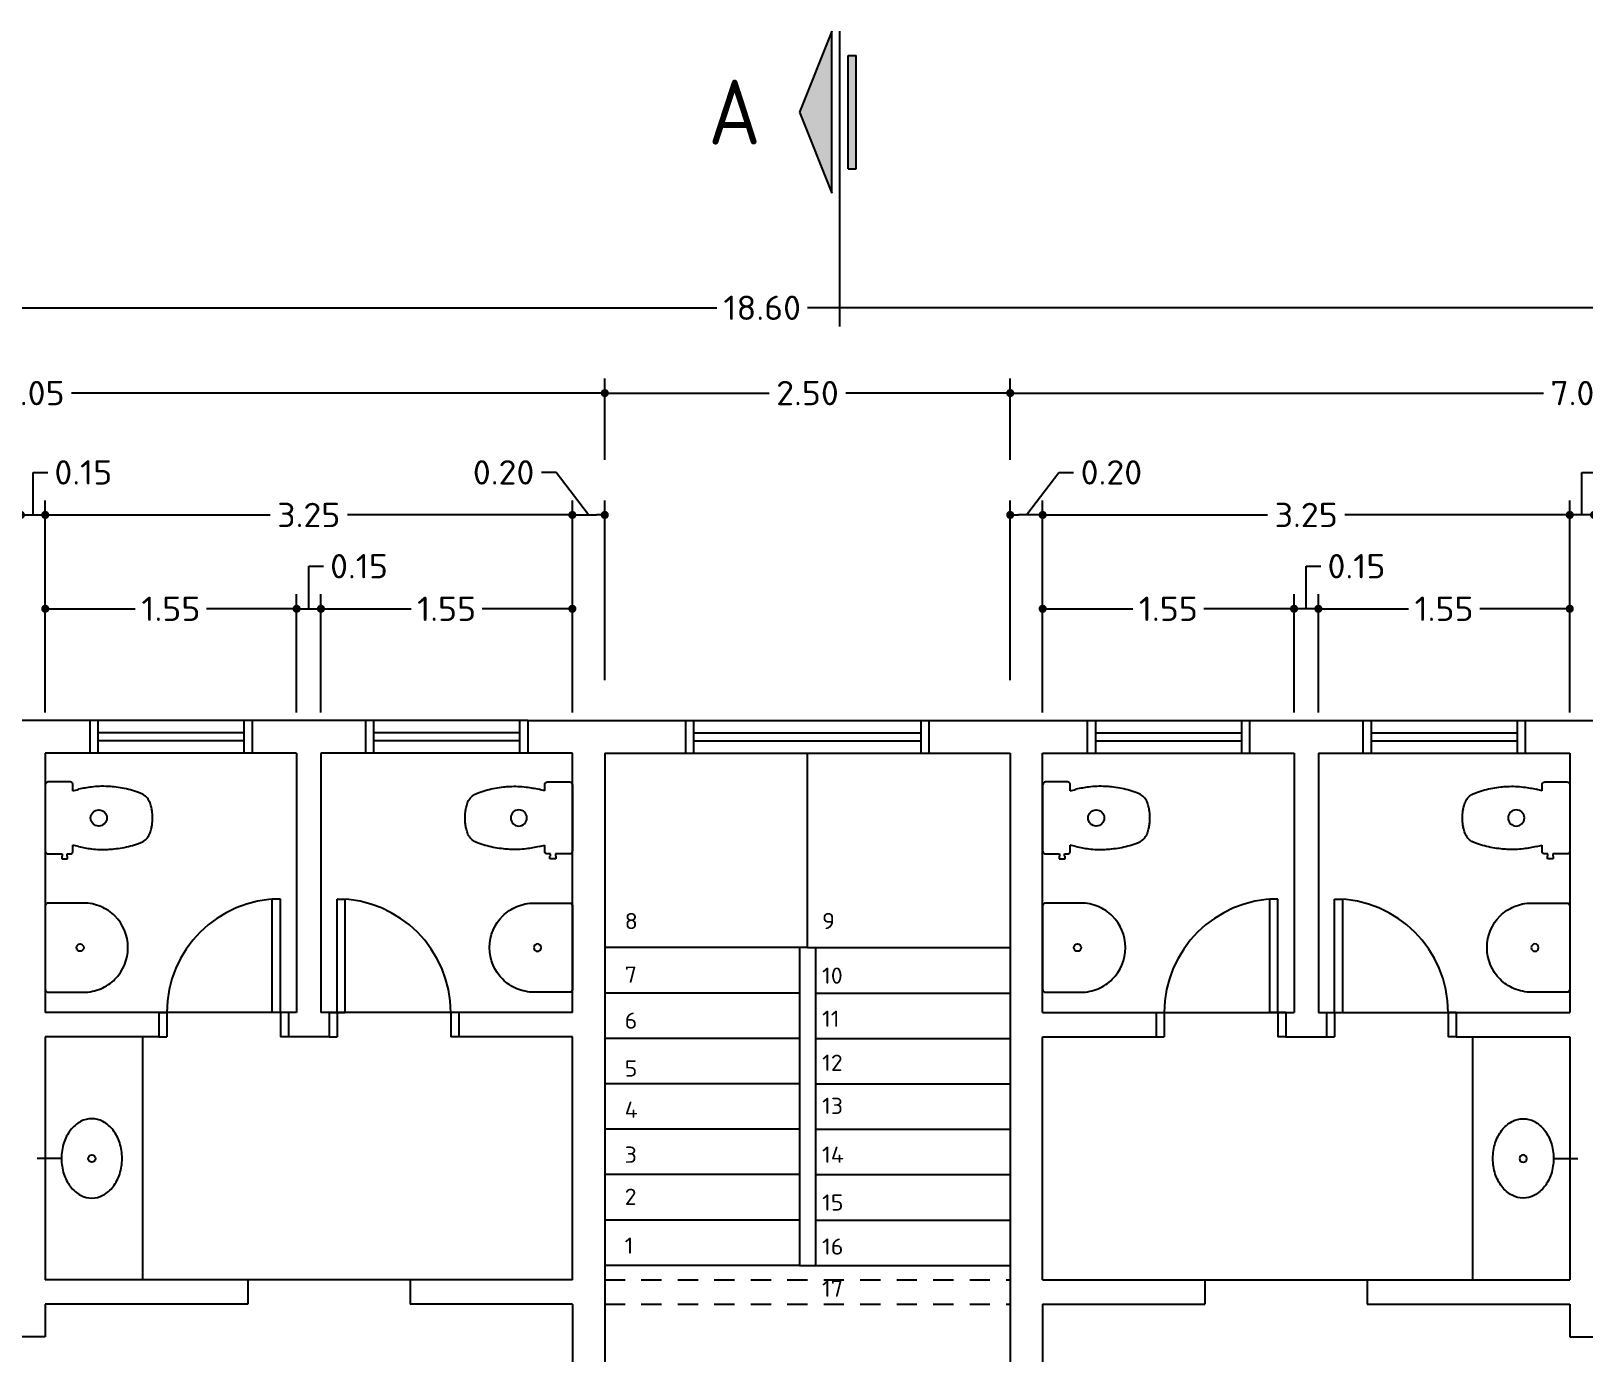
# Model space of a CAD drawing. Extents: x -45.1 to 25.3, y 0 to 51.8.
# Drawn here: x -12.84 to -3.27, y 7.11 to 15.27 of the extents above; entities that cross this region are included whole.
import ezdxf
from ezdxf.enums import TextEntityAlignment as Align

# ---------------------------------------------------------------- set-up
doc = ezdxf.new("R2010")
doc.units = 0
doc.header["$MEASUREMENT"] = 0
doc.linetypes.add('HIDDEN2', pattern=[0.1875, 0.125, -0.0625])
doc.layers.get('0').update_dxf_attribs({"linetype": 'CONTINUOUS'})
doc.layers.get('Defpoints').update_dxf_attribs({"linetype": 'CONTINUOUS'})
for name, color, linetype in [('BLOCOS', 1, 'CONTINUOUS'), ('COTA', 1, 'CONTINUOUS'), ('PAREDE', 4, 'CONTINUOUS'), ('PROJECAO', 1, 'HIDDEN2'), ('VISTA', 251, 'CONTINUOUS')]:
    doc.layers.add(name, color=color, linetype=linetype)
doc.styles.get("Standard").update_dxf_attribs({"font": 'isocp.shx', "width": 1.2})
doc.dimstyles.new('eixos', dxfattribs={"dimscale": 0.5, "dimtxt": 0.3, "dimasz": 0.1, "dimexe": 0.18, "dimexo": 0.5, "dimgap": 0.09, "dimtad": 0, "dimtih": 1, "dimtoh": 1, "dimzin": 0, "dimdsep": 46, "dimtxsty": 'Standard', "dimblk": 'DOT', "dimcen": 0.09, "dimadec": 0, "dimazin": 0, "dimtfac": 1, "dimtofl": 0, "dimtmove": 0, "dimatfit": 3, "dimfxl": 1, "dimtolj": 1, "dimtzin": 0, "dimarcsym": 0})

# ---------------------------------------------------------------- blocks, each defined once
blk = doc.blocks.new('_Dot')
at = {"color": 0, "linetype": 'ByBlock', "lineweight": -2}
blk.add_line((-0.5, 0), (-1, 0), dxfattribs=at)
at = {"color": 0, "linetype": 'ByBlock', "const_width": 0.5}
blk.add_lwpolyline([(-0.25, 0, 1), (0.25, 0, 1)], format="xyb", close=True, dxfattribs=at)
blk = doc.blocks.new('*D3')
at = {"layer": 'COTA', "color": 0, "linetype": 'Continuous', "lineweight": -2, "transparency": 16777216}
for p, q in [((-12.8323, 12.2818), (-12.8323, 12.5443)), ((-12.8323, 12.5443), (-12.7423, 12.5443)), ((-12.9073, 11.0629), (-12.9073, 12.3718)), ((-12.7573, 11.0629), (-12.7573, 12.3718)), ((-12.9573, 12.2818), (-13.0073, 12.2818)), ((-12.9073, 12.2818), (-12.7573, 12.2818)), ((-12.7073, 12.2818), (-12.6573, 12.2818))]:
    blk.add_line(p, q, dxfattribs=at)
at = {"layer": 'Defpoints', "color": 0, "linetype": 'Continuous', "transparency": 16777216}
for p in [(-12.7573, 12.2818), (-12.9073, 10.8129), (-12.7573, 10.8129)]:
    blk.add_point(p, dxfattribs=at)
at = {"layer": 'COTA', "color": 0, "linetype": 'Continuous', "lineweight": -2, "transparency": 16777216, "xscale": 0.05, "yscale": 0.05, "zscale": 0.05}
blk.add_blockref('_Dot', (-12.9073, 12.2818), dxfattribs=at)
at = {"layer": 'COTA', "color": 0, "linetype": 'Continuous', "lineweight": -2, "transparency": 16777216, "xscale": 0.05, "yscale": 0.05, "zscale": 0.05, "rotation": 180}
blk.add_blockref('_Dot', (-12.7573, 12.2818), dxfattribs=at)
at = {"layer": 'COTA', "color": 0, "linetype": 'Continuous', "transparency": 16777216, "insert": (-12.5225, 12.5443), "char_height": 0.15, "attachment_point": 5}
blk.add_mtext('\\A1;0.15', dxfattribs=at)
blk = doc.blocks.new('*D4')
at = {"layer": 'COTA', "color": 0, "linetype": 'Continuous', "lineweight": -2, "transparency": 16777216}
for p, q in [((-12.7573, 11.0629), (-12.7573, 11.7931)), ((-11.2073, 11.0629), (-11.2073, 11.7931)), ((-12.7073, 11.7031), (-12.202, 11.7031)), ((-11.2573, 11.7031), (-11.7626, 11.7031))]:
    blk.add_line(p, q, dxfattribs=at)
at = {"layer": 'Defpoints', "color": 0, "linetype": 'Continuous', "transparency": 16777216}
for p in [(-11.2073, 11.7031), (-12.7573, 10.8129), (-11.2073, 10.8129)]:
    blk.add_point(p, dxfattribs=at)
at = {"layer": 'COTA', "color": 0, "linetype": 'Continuous', "lineweight": -2, "transparency": 16777216, "xscale": 0.05, "yscale": 0.05, "zscale": 0.05, "rotation": 180}
blk.add_blockref('_Dot', (-12.7573, 11.7031), dxfattribs=at)
at = {"layer": 'COTA', "color": 0, "linetype": 'Continuous', "lineweight": -2, "transparency": 16777216, "xscale": 0.05, "yscale": 0.05, "zscale": 0.05}
blk.add_blockref('_Dot', (-11.2073, 11.7031), dxfattribs=at)
at = {"layer": 'COTA', "color": 0, "linetype": 'Continuous', "transparency": 16777216, "insert": (-11.9823, 11.7031), "char_height": 0.15, "attachment_point": 5}
blk.add_mtext('\\A1;1.55', dxfattribs=at)
blk = doc.blocks.new('*D5')
at = {"layer": 'COTA', "color": 0, "linetype": 'Continuous', "lineweight": -2, "transparency": 16777216}
for p, q in [((-11.1323, 11.7031), (-11.1323, 11.9656)), ((-11.1323, 11.9656), (-11.0423, 11.9656)), ((-11.2073, 11.0629), (-11.2073, 11.7931)), ((-11.0573, 11.0629), (-11.0573, 11.7931)), ((-11.2573, 11.7031), (-11.3073, 11.7031)), ((-11.2073, 11.7031), (-11.0573, 11.7031)), ((-11.0073, 11.7031), (-10.9573, 11.7031))]:
    blk.add_line(p, q, dxfattribs=at)
at = {"layer": 'Defpoints', "color": 0, "linetype": 'Continuous', "transparency": 16777216}
for p in [(-11.0573, 11.7031), (-11.2073, 10.8129), (-11.0573, 10.8129)]:
    blk.add_point(p, dxfattribs=at)
at = {"layer": 'COTA', "color": 0, "linetype": 'Continuous', "lineweight": -2, "transparency": 16777216, "xscale": 0.05, "yscale": 0.05, "zscale": 0.05}
blk.add_blockref('_Dot', (-11.2073, 11.7031), dxfattribs=at)
at = {"layer": 'COTA', "color": 0, "linetype": 'Continuous', "lineweight": -2, "transparency": 16777216, "xscale": 0.05, "yscale": 0.05, "zscale": 0.05, "rotation": 180}
blk.add_blockref('_Dot', (-11.0573, 11.7031), dxfattribs=at)
at = {"layer": 'COTA', "color": 0, "linetype": 'Continuous', "transparency": 16777216, "insert": (-10.8225, 11.9656), "char_height": 0.15, "attachment_point": 5}
blk.add_mtext('\\A1;0.15', dxfattribs=at)
blk = doc.blocks.new('*D6')
at = {"layer": 'COTA', "color": 0, "linetype": 'Continuous', "lineweight": -2, "transparency": 16777216}
for p, q in [((-11.0573, 11.0629), (-11.0573, 11.7931)), ((-9.5073, 11.0629), (-9.5073, 11.7931)), ((-11.0073, 11.7031), (-10.502, 11.7031)), ((-9.5573, 11.7031), (-10.0626, 11.7031))]:
    blk.add_line(p, q, dxfattribs=at)
at = {"layer": 'Defpoints', "color": 0, "linetype": 'Continuous', "transparency": 16777216}
for p in [(-9.5073, 11.7031), (-11.0573, 10.8129), (-9.5073, 10.8129)]:
    blk.add_point(p, dxfattribs=at)
at = {"layer": 'COTA', "color": 0, "linetype": 'Continuous', "lineweight": -2, "transparency": 16777216, "xscale": 0.05, "yscale": 0.05, "zscale": 0.05, "rotation": 180}
blk.add_blockref('_Dot', (-11.0573, 11.7031), dxfattribs=at)
at = {"layer": 'COTA', "color": 0, "linetype": 'Continuous', "lineweight": -2, "transparency": 16777216, "xscale": 0.05, "yscale": 0.05, "zscale": 0.05}
blk.add_blockref('_Dot', (-9.5073, 11.7031), dxfattribs=at)
at = {"layer": 'COTA', "color": 0, "linetype": 'Continuous', "transparency": 16777216, "insert": (-10.2823, 11.7031), "char_height": 0.15, "attachment_point": 5}
blk.add_mtext('\\A1;1.55', dxfattribs=at)
blk = doc.blocks.new('*D7')
at = {"layer": 'COTA', "color": 0, "linetype": 'Continuous', "lineweight": -2, "transparency": 16777216}
for p, q in [((-12.7573, 11.0629), (-12.7573, 12.3718)), ((-9.5073, 12.0431), (-9.5073, 12.3718)), ((-12.7073, 12.2818), (-11.37, 12.2818)), ((-9.5573, 12.2818), (-10.8946, 12.2818))]:
    blk.add_line(p, q, dxfattribs=at)
at = {"layer": 'Defpoints', "color": 0, "linetype": 'Continuous', "transparency": 16777216}
for p in [(-9.5073, 12.2818), (-9.5073, 11.7931), (-12.7573, 10.8129)]:
    blk.add_point(p, dxfattribs=at)
at = {"layer": 'COTA', "color": 0, "linetype": 'Continuous', "lineweight": -2, "transparency": 16777216, "xscale": 0.05, "yscale": 0.05, "zscale": 0.05, "rotation": 180}
blk.add_blockref('_Dot', (-12.7573, 12.2818), dxfattribs=at)
at = {"layer": 'COTA', "color": 0, "linetype": 'Continuous', "lineweight": -2, "transparency": 16777216, "xscale": 0.05, "yscale": 0.05, "zscale": 0.05}
blk.add_blockref('_Dot', (-9.5073, 12.2818), dxfattribs=at)
at = {"layer": 'COTA', "color": 0, "linetype": 'Continuous', "transparency": 16777216, "insert": (-11.1323, 12.2818), "char_height": 0.15, "attachment_point": 5}
blk.add_mtext('\\A1;3.25', dxfattribs=at)
blk = doc.blocks.new('*D8')
at = {"layer": 'COTA', "color": 0, "linetype": 'Continuous', "lineweight": -2, "transparency": 16777216}
for p, q in [((-9.607, 12.5443), (-9.697, 12.5443)), ((-9.4073, 12.2818), (-9.607, 12.5443)), ((-9.5073, 11.3129), (-9.5073, 12.3718)), ((-9.3073, 11.2629), (-9.3073, 12.3718)), ((-9.4573, 12.2818), (-9.3573, 12.2818))]:
    blk.add_line(p, q, dxfattribs=at)
at = {"layer": 'Defpoints', "color": 0, "linetype": 'Continuous', "transparency": 16777216}
for p in [(-9.3073, 12.2818), (-9.5073, 11.0629), (-9.3073, 11.0129)]:
    blk.add_point(p, dxfattribs=at)
at = {"layer": 'COTA', "color": 0, "linetype": 'Continuous', "lineweight": -2, "transparency": 16777216, "xscale": 0.05, "yscale": 0.05, "zscale": 0.05, "rotation": 180}
blk.add_blockref('_Dot', (-9.5073, 12.2818), dxfattribs=at)
at = {"layer": 'COTA', "color": 0, "linetype": 'Continuous', "lineweight": -2, "transparency": 16777216, "xscale": 0.05, "yscale": 0.05, "zscale": 0.05}
blk.add_blockref('_Dot', (-9.3073, 12.2818), dxfattribs=at)
at = {"layer": 'COTA', "color": 0, "linetype": 'Continuous', "transparency": 16777216, "insert": (-9.9311, 12.5443), "char_height": 0.15, "attachment_point": 5}
blk.add_mtext('\\A1;0.20', dxfattribs=at)
blk = doc.blocks.new('*D9')
at = {"layer": 'COTA', "color": 0, "linetype": 'Continuous', "lineweight": -2, "transparency": 16777216}
for p, q in [((-16.3573, 12.6218), (-16.3573, 13.1235)), ((-9.3073, 12.6218), (-9.3073, 13.1235)), ((-16.3073, 13.0335), (-13.07, 13.0335)), ((-9.3573, 13.0335), (-12.5946, 13.0335))]:
    blk.add_line(p, q, dxfattribs=at)
at = {"layer": 'Defpoints', "color": 0, "linetype": 'Continuous', "transparency": 16777216}
for p in [(-9.3073, 13.0335), (-16.3573, 12.3718), (-9.3073, 12.3718)]:
    blk.add_point(p, dxfattribs=at)
at = {"layer": 'COTA', "color": 0, "linetype": 'Continuous', "lineweight": -2, "transparency": 16777216, "xscale": 0.05, "yscale": 0.05, "zscale": 0.05, "rotation": 180}
blk.add_blockref('_Dot', (-16.3573, 13.0335), dxfattribs=at)
at = {"layer": 'COTA', "color": 0, "linetype": 'Continuous', "lineweight": -2, "transparency": 16777216, "xscale": 0.05, "yscale": 0.05, "zscale": 0.05}
blk.add_blockref('_Dot', (-9.3073, 13.0335), dxfattribs=at)
at = {"layer": 'COTA', "color": 0, "linetype": 'Continuous', "transparency": 16777216, "insert": (-12.8323, 13.0335), "char_height": 0.15, "attachment_point": 5}
blk.add_mtext('\\A1;7.05', dxfattribs=at)
blk = doc.blocks.new('EP11')
for p, q in [((0, 0), (-0.2038, 0)), ((0.2038, 0), (0, 0)), ((-0.222, -0.017), (-0.222, -0.094)), ((-0.222, -0.094), (-0.222, -0.1045)), ((0.222, -0.094), (0.222, -0.017)), ((0.222, -0.1045), (0.222, -0.094)), ((-0.236, -0.102), (-0.252, -0.102)), ((-0.252, -0.102), (-0.252, -0.12)), ((-0.252, -0.12), (-0.252, -0.138)), ((-0.252, -0.138), (-0.236, -0.138)), ((-0.236, -0.1045), (-0.236, -0.102)), ((-0.222, -0.1045), (-0.236, -0.1045)), ((-0.236, -0.138), (-0.236, -0.1355)), ((-0.236, -0.1355), (-0.222, -0.1355)), ((-0.222, -0.1355), (-0.222, -0.154)), ((-0.205, -0.17), (-0.167, -0.17)), ((0.167, -0.17), (0.205, -0.17)), ((0.222, -0.1355), (0.222, -0.1045)), ((0.222, -0.154), (0.222, -0.1355))]:
    blk.add_line(p, q)
blk.add_circle((0, -0.33), 0.05)
for centre, radius, start, end in [((-0.2045, -0.0089), 0.00897, 85.42303, 105.45677), ((0.2045, -0.0089), 0.00897, 74.54323, 94.57697), ((-0.2031, -0.0189), 0.019, 101.6475, 174.25505), ((0.2031, -0.0189), 0.019, 5.74496, 78.3525), ((-0.2056, -0.1536), 0.0164, 181.29742, 255.07346), ((-0.2052, -0.1494), 0.0206, 256.828, 270.41934), ((-2.4257, 0.4243), 2.3356, 344.36932, 345.25903), ((2.4257, 0.4243), 2.3356, 194.74098, 195.63066), ((0.2052, -0.1494), 0.0206, 269.58066, 283.172), ((0.2056, -0.1536), 0.0164, 284.92654, 358.70258), ((0.31, -0.3502), 0.5047, 172.5779, 178.27422), ((0.6405, -0.3892), 0.8375, 167.29454, 172.85298), ((-0.6405, -0.3892), 0.8375, 7.14703, 12.70546), ((-0.31, -0.3502), 0.5047, 1.72578, 7.4221), ((0.1804, -0.3563), 0.3755, 176.75572, 184.39018), ((-0.1804, -0.3563), 0.3755, 355.6098, 3.24429), ((0.2095, -0.3749), 0.4036, 181.44098, 187.1373), ((0.8313, -0.3074), 1.029, 186.56387, 189.37535), ((0.6124, -0.3182), 0.8117, 191.14168, 194.76384), ((-0.6124, -0.3182), 0.8117, 345.23615, 348.85834), ((-0.8313, -0.3074), 1.029, 350.62463, 353.43613), ((-0.2095, -0.3749), 0.4036, 352.8627, 358.55902), ((0.3031, -0.405), 0.4905, 194.16469, 200.2822), ((-0.3031, -0.405), 0.4905, 339.7178, 345.83533), ((0.0748, -0.4995), 0.2437, 198.04471, 203.06738), ((-0.0575, -0.5506), 0.1022, 205.76828, 245.40099), ((-0.0329, -0.4836), 0.1734, 247.22383, 257.63348), ((-0.029, -0.5138), 0.1452, 253.58079, 258.81809), ((-0.0196, -0.4967), 0.1638, 256.74405, 266.20142), ((-0.0247, -0.624), 0.0366, 261.02801, 272.9556), ((-0.0089, -0.5294), 0.1319, 263.95276, 273.87707), ((0.0089, -0.5294), 0.1319, 266.12293, 276.04724), ((0.0247, -0.624), 0.0366, 267.0444, 278.97199), ((0.0196, -0.4967), 0.1638, 273.79858, 283.25595), ((0.029, -0.5138), 0.1452, 281.18192, 286.41922), ((0.0329, -0.4836), 0.1734, 282.36652, 292.77618), ((0.0575, -0.5506), 0.1022, 294.599, 334.23172), ((-0.0748, -0.4995), 0.2437, 336.93262, 341.95529)]:
    blk.add_arc(centre, radius, start, end)
blk = doc.blocks.new('EP09')
blk.add_lwpolyline([(-0.2572, 0, 0.414214), (-0.2752, -0.018), (-0.2752, -0.25), (-0.2737, -0.2636), (-0.2723, -0.2773), (-0.2694, -0.291), (-0.2665, -0.304), (-0.2629, -0.3169), (-0.2586, -0.3299), (-0.2536, -0.3422), (-0.2478, -0.3544), (-0.242, -0.3659), (-0.2356, -0.3775), (-0.2283, -0.389), (-0.2204, -0.3998), (-0.2125, -0.4099), (-0.2039, -0.42), (-0.1952, -0.4293), (-0.1952, -0.4293), (-0.1758, -0.4473), (-0.1542, -0.4632), (-0.1311, -0.4769), (-0.1073, -0.4884), (-0.0821, -0.4978), (-0.0555, -0.5042), (-0.0281, -0.5086), (0, -0.51), (0.0281, -0.5086), (0.0555, -0.5042), (0.0821, -0.4978), (0.1073, -0.4884), (0.1311, -0.4769), (0.1542, -0.4632), (0.1758, -0.4473), (0.1952, -0.4293), (0.1952, -0.4293), (0.2039, -0.42), (0.2125, -0.4099), (0.2204, -0.3998), (0.2283, -0.389), (0.2356, -0.3775), (0.242, -0.3659), (0.2478, -0.3544), (0.2536, -0.3422), (0.2586, -0.3299), (0.2629, -0.3169), (0.2665, -0.304), (0.2694, -0.291), (0.2723, -0.2773), (0.2737, -0.2636), (0.2752, -0.25), (0.2752, -0.018, 0.414214), (0.2572, 0)], format="xyb", close=True)
blk.add_circle((0, -0.2146), 0.0225)
blk = doc.blocks.new('EP14')
blk.add_line((0, 0.1), (0, -0.05))
blk.add_lwpolyline([(-0.245, 0.2869, 0.124977), (-0.2275, 0.2182, 0.105809), (-0.1732, 0.1548, 0.086634), (-0.0965, 0.1149, 0.076682), (0, 0.1, 0.076682), (0.0965, 0.1149, 0.086634), (0.1732, 0.1548, 0.105809), (0.2275, 0.2182, 0.124977), (0.245, 0.2869, 0.124977), (0.2275, 0.3557, 0.105809), (0.1732, 0.4191, 0.086634), (0.0965, 0.459, 0.076682), (0, 0.4739, 0.076682), (-0.0965, 0.459, 0.086634), (-0.1732, 0.4191, 0.105809), (-0.2275, 0.3557, 0.124977)], format="xyb", close=True)
blk.add_circle((0.0014, 0.2869), 0.0225)
blk = doc.blocks.new('*D16')
at = {"layer": 'COTA', "color": 0, "linetype": 'Continuous', "lineweight": -2, "transparency": 16777216}
for p, q in [((-3.2823, 12.2818), (-3.2823, 12.5443)), ((-3.2823, 12.5443), (-3.1923, 12.5443)), ((-3.3573, 11.0629), (-3.3573, 12.3718)), ((-3.2073, 11.0629), (-3.2073, 12.3718)), ((-3.4073, 12.2818), (-3.4573, 12.2818)), ((-3.2073, 12.2818), (-3.3573, 12.2818)), ((-3.1573, 12.2818), (-3.1073, 12.2818))]:
    blk.add_line(p, q, dxfattribs=at)
at = {"layer": 'Defpoints', "color": 0, "linetype": 'Continuous', "transparency": 16777216}
for p in [(-3.3573, 12.2818), (-3.3573, 10.8129), (-3.2073, 10.8129)]:
    blk.add_point(p, dxfattribs=at)
at = {"layer": 'COTA', "color": 0, "linetype": 'Continuous', "lineweight": -2, "transparency": 16777216, "xscale": 0.05, "yscale": 0.05, "zscale": 0.05}
blk.add_blockref('_Dot', (-3.3573, 12.2818), dxfattribs=at)
at = {"layer": 'COTA', "color": 0, "linetype": 'Continuous', "lineweight": -2, "transparency": 16777216, "xscale": 0.05, "yscale": 0.05, "zscale": 0.05, "rotation": 180}
blk.add_blockref('_Dot', (-3.2073, 12.2818), dxfattribs=at)
at = {"layer": 'COTA', "color": 0, "linetype": 'Continuous', "transparency": 16777216, "insert": (-2.9725, 12.5443), "char_height": 0.15, "attachment_point": 5}
blk.add_mtext('\\A1;0.15', dxfattribs=at)
blk = doc.blocks.new('*D17')
at = {"layer": 'COTA', "color": 0, "linetype": 'Continuous', "lineweight": -2, "transparency": 16777216}
for p, q in [((-4.9073, 11.0629), (-4.9073, 11.7931)), ((-3.3573, 11.0629), (-3.3573, 11.7931)), ((-4.8573, 11.7031), (-4.352, 11.7031)), ((-3.4073, 11.7031), (-3.9126, 11.7031))]:
    blk.add_line(p, q, dxfattribs=at)
at = {"layer": 'Defpoints', "color": 0, "linetype": 'Continuous', "transparency": 16777216}
for p in [(-4.9073, 11.7031), (-4.9073, 10.8129), (-3.3573, 10.8129)]:
    blk.add_point(p, dxfattribs=at)
at = {"layer": 'COTA', "color": 0, "linetype": 'Continuous', "lineweight": -2, "transparency": 16777216, "xscale": 0.05, "yscale": 0.05, "zscale": 0.05, "rotation": 180}
blk.add_blockref('_Dot', (-4.9073, 11.7031), dxfattribs=at)
at = {"layer": 'COTA', "color": 0, "linetype": 'Continuous', "lineweight": -2, "transparency": 16777216, "xscale": 0.05, "yscale": 0.05, "zscale": 0.05}
blk.add_blockref('_Dot', (-3.3573, 11.7031), dxfattribs=at)
at = {"layer": 'COTA', "color": 0, "linetype": 'Continuous', "transparency": 16777216, "insert": (-4.1323, 11.7031), "char_height": 0.15, "attachment_point": 5}
blk.add_mtext('\\A1;1.55', dxfattribs=at)
blk = doc.blocks.new('*D18')
at = {"layer": 'COTA', "color": 0, "linetype": 'Continuous', "lineweight": -2, "transparency": 16777216}
for p, q in [((-4.9823, 11.7031), (-4.9823, 11.9656)), ((-4.9823, 11.9656), (-4.8923, 11.9656)), ((-5.0573, 11.0629), (-5.0573, 11.7931)), ((-4.9073, 11.0629), (-4.9073, 11.7931)), ((-5.1073, 11.7031), (-5.1573, 11.7031)), ((-4.9073, 11.7031), (-5.0573, 11.7031)), ((-4.8573, 11.7031), (-4.8073, 11.7031))]:
    blk.add_line(p, q, dxfattribs=at)
at = {"layer": 'Defpoints', "color": 0, "linetype": 'Continuous', "transparency": 16777216}
for p in [(-5.0573, 11.7031), (-5.0573, 10.8129), (-4.9073, 10.8129)]:
    blk.add_point(p, dxfattribs=at)
at = {"layer": 'COTA', "color": 0, "linetype": 'Continuous', "lineweight": -2, "transparency": 16777216, "xscale": 0.05, "yscale": 0.05, "zscale": 0.05}
blk.add_blockref('_Dot', (-5.0573, 11.7031), dxfattribs=at)
at = {"layer": 'COTA', "color": 0, "linetype": 'Continuous', "lineweight": -2, "transparency": 16777216, "xscale": 0.05, "yscale": 0.05, "zscale": 0.05, "rotation": 180}
blk.add_blockref('_Dot', (-4.9073, 11.7031), dxfattribs=at)
at = {"layer": 'COTA', "color": 0, "linetype": 'Continuous', "transparency": 16777216, "insert": (-4.6725, 11.9656), "char_height": 0.15, "attachment_point": 5}
blk.add_mtext('\\A1;0.15', dxfattribs=at)
blk = doc.blocks.new('*D19')
at = {"layer": 'COTA', "color": 0, "linetype": 'Continuous', "lineweight": -2, "transparency": 16777216}
for p, q in [((-6.6073, 11.0629), (-6.6073, 11.7931)), ((-5.0573, 11.0629), (-5.0573, 11.7931)), ((-6.5573, 11.7031), (-6.052, 11.7031)), ((-5.1073, 11.7031), (-5.6126, 11.7031))]:
    blk.add_line(p, q, dxfattribs=at)
at = {"layer": 'Defpoints', "color": 0, "linetype": 'Continuous', "transparency": 16777216}
for p in [(-6.6073, 11.7031), (-6.6073, 10.8129), (-5.0573, 10.8129)]:
    blk.add_point(p, dxfattribs=at)
at = {"layer": 'COTA', "color": 0, "linetype": 'Continuous', "lineweight": -2, "transparency": 16777216, "xscale": 0.05, "yscale": 0.05, "zscale": 0.05, "rotation": 180}
blk.add_blockref('_Dot', (-6.6073, 11.7031), dxfattribs=at)
at = {"layer": 'COTA', "color": 0, "linetype": 'Continuous', "lineweight": -2, "transparency": 16777216, "xscale": 0.05, "yscale": 0.05, "zscale": 0.05}
blk.add_blockref('_Dot', (-5.0573, 11.7031), dxfattribs=at)
at = {"layer": 'COTA', "color": 0, "linetype": 'Continuous', "transparency": 16777216, "insert": (-5.8323, 11.7031), "char_height": 0.15, "attachment_point": 5}
blk.add_mtext('\\A1;1.55', dxfattribs=at)
blk = doc.blocks.new('*D20')
at = {"layer": 'COTA', "color": 0, "linetype": 'Continuous', "lineweight": -2, "transparency": 16777216}
for p, q in [((-6.6073, 12.0431), (-6.6073, 12.3718)), ((-3.3573, 11.0629), (-3.3573, 12.3718)), ((-6.5573, 12.2818), (-5.22, 12.2818)), ((-3.4073, 12.2818), (-4.7446, 12.2818))]:
    blk.add_line(p, q, dxfattribs=at)
at = {"layer": 'Defpoints', "color": 0, "linetype": 'Continuous', "transparency": 16777216}
for p in [(-6.6073, 12.2818), (-6.6073, 11.7931), (-3.3573, 10.8129)]:
    blk.add_point(p, dxfattribs=at)
at = {"layer": 'COTA', "color": 0, "linetype": 'Continuous', "lineweight": -2, "transparency": 16777216, "xscale": 0.05, "yscale": 0.05, "zscale": 0.05, "rotation": 180}
blk.add_blockref('_Dot', (-6.6073, 12.2818), dxfattribs=at)
at = {"layer": 'COTA', "color": 0, "linetype": 'Continuous', "lineweight": -2, "transparency": 16777216, "xscale": 0.05, "yscale": 0.05, "zscale": 0.05}
blk.add_blockref('_Dot', (-3.3573, 12.2818), dxfattribs=at)
at = {"layer": 'COTA', "color": 0, "linetype": 'Continuous', "transparency": 16777216, "insert": (-4.9823, 12.2818), "char_height": 0.15, "attachment_point": 5}
blk.add_mtext('\\A1;3.25', dxfattribs=at)
blk = doc.blocks.new('*D21')
at = {"layer": 'COTA', "color": 0, "linetype": 'Continuous', "lineweight": -2, "transparency": 16777216}
for p, q in [((-6.7073, 12.2818), (-6.5076, 12.5443)), ((-6.5076, 12.5443), (-6.4176, 12.5443)), ((-6.8073, 11.2629), (-6.8073, 12.3718)), ((-6.6073, 11.3129), (-6.6073, 12.3718)), ((-6.6573, 12.2818), (-6.7573, 12.2818))]:
    blk.add_line(p, q, dxfattribs=at)
at = {"layer": 'Defpoints', "color": 0, "linetype": 'Continuous', "transparency": 16777216}
for p in [(-6.8073, 12.2818), (-6.8073, 11.0129), (-6.6073, 11.0629)]:
    blk.add_point(p, dxfattribs=at)
at = {"layer": 'COTA', "color": 0, "linetype": 'Continuous', "lineweight": -2, "transparency": 16777216, "xscale": 0.05, "yscale": 0.05, "zscale": 0.05, "rotation": 180}
blk.add_blockref('_Dot', (-6.8073, 12.2818), dxfattribs=at)
at = {"layer": 'COTA', "color": 0, "linetype": 'Continuous', "lineweight": -2, "transparency": 16777216, "xscale": 0.05, "yscale": 0.05, "zscale": 0.05}
blk.add_blockref('_Dot', (-6.6073, 12.2818), dxfattribs=at)
at = {"layer": 'COTA', "color": 0, "linetype": 'Continuous', "transparency": 16777216, "insert": (-6.1835, 12.5443), "char_height": 0.15, "attachment_point": 5}
blk.add_mtext('\\A1;0.20', dxfattribs=at)
blk = doc.blocks.new('*D22')
at = {"layer": 'COTA', "color": 0, "linetype": 'Continuous', "lineweight": -2, "transparency": 16777216}
for p, q in [((-6.8073, 12.6218), (-6.8073, 13.1235)), ((0.2427, 12.6218), (0.2427, 13.1235)), ((-6.7573, 13.0335), (-3.52, 13.0335)), ((0.1927, 13.0335), (-3.0446, 13.0335))]:
    blk.add_line(p, q, dxfattribs=at)
at = {"layer": 'Defpoints', "color": 0, "linetype": 'Continuous', "transparency": 16777216}
for p in [(-6.8073, 13.0335), (-6.8073, 12.3718), (0.2427, 12.3718)]:
    blk.add_point(p, dxfattribs=at)
at = {"layer": 'COTA', "color": 0, "linetype": 'Continuous', "lineweight": -2, "transparency": 16777216, "xscale": 0.05, "yscale": 0.05, "zscale": 0.05, "rotation": 180}
blk.add_blockref('_Dot', (-6.8073, 13.0335), dxfattribs=at)
at = {"layer": 'COTA', "color": 0, "linetype": 'Continuous', "lineweight": -2, "transparency": 16777216, "xscale": 0.05, "yscale": 0.05, "zscale": 0.05}
blk.add_blockref('_Dot', (0.2427, 13.0335), dxfattribs=at)
at = {"layer": 'COTA', "color": 0, "linetype": 'Continuous', "transparency": 16777216, "insert": (-3.2823, 13.0335), "char_height": 0.15, "attachment_point": 5}
blk.add_mtext('\\A1;7.05', dxfattribs=at)
blk = doc.blocks.new('*D24')
at = {"layer": 'COTA', "color": 0, "lineweight": -2, "transparency": 16777216}
for p, q in [((-9.3073, 12.6218), (-9.3073, 13.1235)), ((-6.8073, 12.8718), (-6.8073, 13.1235)), ((-9.2573, 13.0335), (-8.2937, 13.0335)), ((-6.8573, 13.0335), (-7.8209, 13.0335))]:
    blk.add_line(p, q, dxfattribs=at)
at = {"layer": 'Defpoints', "color": 0, "transparency": 16777216}
for p in [(-6.8073, 13.0335), (-6.8073, 12.6218), (-9.3073, 12.3718)]:
    blk.add_point(p, dxfattribs=at)
at = {"layer": 'COTA', "color": 0, "lineweight": -2, "transparency": 16777216, "xscale": 0.05, "yscale": 0.05, "zscale": 0.05, "rotation": 180}
blk.add_blockref('_Dot', (-9.3073, 13.0335), dxfattribs=at)
at = {"layer": 'COTA', "color": 0, "lineweight": -2, "transparency": 16777216, "xscale": 0.05, "yscale": 0.05, "zscale": 0.05}
blk.add_blockref('_Dot', (-6.8073, 13.0335), dxfattribs=at)
at = {"layer": 'COTA', "color": 0, "transparency": 16777216, "insert": (-8.0573, 13.0335), "char_height": 0.15, "attachment_point": 5}
blk.add_mtext('\\A1;2.50', dxfattribs=at)
blk = doc.blocks.new('*D25')
at = {"layer": 'COTA', "color": 0, "lineweight": -2, "transparency": 16777216}
for p, q in [((-13.1573, 10.8129), (-13.5966, 10.8129)), ((-13.5066, 10.7629), (-13.5066, 10.1329)), ((-13.5066, 9.2629), (-13.5066, 9.8929)), ((-13.0073, 9.2129), (-13.5966, 9.2129))]:
    blk.add_line(p, q, dxfattribs=at)
at = {"layer": 'Defpoints', "color": 0, "transparency": 16777216}
for p in [(-12.9073, 10.8129), (-13.5066, 9.2129), (-12.7573, 9.2129)]:
    blk.add_point(p, dxfattribs=at)
at = {"layer": 'COTA', "color": 0, "lineweight": -2, "transparency": 16777216, "xscale": 0.05, "yscale": 0.05, "zscale": 0.05}
for p, rotation in [((-13.5066, 10.8129), 90), ((-13.5066, 9.2129), 270)]:
    blk.add_blockref('_Dot', p, dxfattribs=dict(at, rotation=rotation))
at = {"layer": 'COTA', "color": 0, "transparency": 16777216, "insert": (-13.5066, 10.0129), "char_height": 0.15, "attachment_point": 5}
blk.add_mtext('\\A1;1.60', dxfattribs=at)
blk = doc.blocks.new('*D26')
at = {"layer": 'COTA', "color": 0, "lineweight": -2, "transparency": 16777216}
for p, q in [((-13.5066, 9.2629), (-13.5066, 9.3129)), ((-13.0073, 9.2129), (-13.5966, 9.2129)), ((-13.5066, 9.2129), (-13.5066, 9.0629)), ((-13.656, 9.1379), (-13.746, 9.1379)), ((-13.5066, 9.1379), (-13.656, 9.1379)), ((-13.0073, 9.0629), (-13.5966, 9.0629)), ((-13.5066, 9.0129), (-13.5066, 8.9629))]:
    blk.add_line(p, q, dxfattribs=at)
at = {"layer": 'Defpoints', "color": 0, "transparency": 16777216}
for p in [(-12.7573, 9.2129), (-13.5066, 9.0629), (-12.7573, 9.0629)]:
    blk.add_point(p, dxfattribs=at)
at = {"layer": 'COTA', "color": 0, "lineweight": -2, "transparency": 16777216, "xscale": 0.05, "yscale": 0.05, "zscale": 0.05}
for p, rotation in [((-13.5066, 9.2129), 270), ((-13.5066, 9.0629), 90)]:
    blk.add_blockref('_Dot', p, dxfattribs=dict(at, rotation=rotation))
at = {"layer": 'COTA', "color": 0, "transparency": 16777216, "insert": (-13.9658, 9.1379), "char_height": 0.15, "attachment_point": 5}
blk.add_mtext('\\A1;0.15', dxfattribs=at)
blk = doc.blocks.new('*D27')
at = {"layer": 'COTA', "color": 0, "lineweight": -2, "transparency": 16777216}
for p, q in [((-13.0073, 9.0629), (-13.5966, 9.0629)), ((-13.5066, 9.0129), (-13.5066, 8.628)), ((-13.5066, 7.6129), (-13.5066, 8.388)), ((-13.3573, 7.5629), (-13.5966, 7.5629))]:
    blk.add_line(p, q, dxfattribs=at)
at = {"layer": 'Defpoints', "color": 0, "transparency": 16777216}
for p in [(-12.7573, 9.0629), (-13.5066, 7.5629), (-13.1073, 7.5629)]:
    blk.add_point(p, dxfattribs=at)
at = {"layer": 'COTA', "color": 0, "lineweight": -2, "transparency": 16777216, "xscale": 0.05, "yscale": 0.05, "zscale": 0.05}
for p, rotation in [((-13.5066, 9.0629), 90), ((-13.5066, 7.5629), 270)]:
    blk.add_blockref('_Dot', p, dxfattribs=dict(at, rotation=rotation))
at = {"layer": 'COTA', "color": 0, "transparency": 16777216, "insert": (-13.5066, 8.508), "char_height": 0.15, "attachment_point": 5}
blk.add_mtext('\\A1;1.50', dxfattribs=at)
blk = doc.blocks.new('ntc')
for p, q in [((0, 0.25), (-0.5, 0.05)), ((0.5, 0.05), (0, 0.25)), ((-0.5, 0.05), (0.5, 0.05)), ((-0.35, -0.05), (0.35, -0.05)), ((-0.35, -0.05), (-0.35, -0.1)), ((0.35, -0.05), (0.35, -0.1)), ((-0.35, -0.1), (0.35, -0.1))]:
    blk.add_line(p, q)
for points in [[(-0.5, 0.05), (0.5, 0.05), (0, 0.25), (0.5, 0.05)], [(-0.35, -0.1), (-0.35, -0.05), (0.35, -0.1), (0.35, -0.05)]]:
    blk.add_solid(points)
blk = doc.blocks.new('*D69')
at = {"layer": 'COTA', "color": 0, "lineweight": -2, "transparency": 16777216}
for p, q in [((-17.3573, 13.3735), (-17.3573, 13.6497)), ((1.2427, 13.3735), (1.2427, 13.6497)), ((-17.3073, 13.5597), (-8.6154, 13.5597)), ((1.1927, 13.5597), (-8.0573, 13.5597))]:
    blk.add_line(p, q, dxfattribs=at)
at = {"layer": 'Defpoints', "color": 0, "transparency": 16777216}
for p in [(1.2427, 13.5597), (-17.3573, 13.1235), (1.2427, 13.1235)]:
    blk.add_point(p, dxfattribs=at)
at = {"layer": 'COTA', "color": 0, "lineweight": -2, "transparency": 16777216, "xscale": 0.05, "yscale": 0.05, "zscale": 0.05, "rotation": 180}
blk.add_blockref('_Dot', (-17.3573, 13.5597), dxfattribs=at)
at = {"layer": 'COTA', "color": 0, "lineweight": -2, "transparency": 16777216, "xscale": 0.05, "yscale": 0.05, "zscale": 0.05}
blk.add_blockref('_Dot', (1.2427, 13.5597), dxfattribs=at)
at = {"layer": 'COTA', "color": 0, "transparency": 16777216, "insert": (-8.3364, 13.5597), "char_height": 0.15, "attachment_point": 5}
blk.add_mtext('\\A1;18.60', dxfattribs=at)

msp = doc.modelspace()

# ---------------------------------------------------------------- linework, layer by layer
for p, q in [((-7.8573, 13.4445), (-7.8573, 15.2665)), ((-8.0573, 9.6129), (-9.3073, 9.6129)), ((-8.1073, 9.6129), (-8.1073, 7.6529)), ((-8.0573, 9.6129), (-6.8073, 9.6129)), ((-8.0073, 9.6129), (-8.0073, 7.6529)), ((-8.1073, 9.3329), (-9.3073, 9.3329)), ((-8.0073, 9.3329), (-6.8073, 9.3329)), ((-8.1073, 9.0529), (-9.3073, 9.0529)), ((-8.0073, 9.0529), (-6.8073, 9.0529)), ((-8.1073, 8.7729), (-9.3073, 8.7729)), ((-8.0073, 8.7729), (-6.8073, 8.7729)), ((-8.1073, 8.4929), (-9.3073, 8.4929)), ((-8.0073, 8.4929), (-6.8073, 8.4929)), ((-8.1073, 8.2129), (-9.3073, 8.2129)), ((-8.0073, 8.2129), (-6.8073, 8.2129)), ((-8.1073, 7.9329), (-9.3073, 7.9329)), ((-8.0073, 7.9329), (-6.8073, 7.9329)), ((-8.1073, 7.6529), (-9.3073, 7.6529)), ((-8.1073, 7.6529), (-6.8073, 7.6529))]:
    msp.add_line(p, q)
at = {"linetype": 'Continuous'}
msp.add_line((-8.0573, 9.6129), (-8.0573, 10.8129), dxfattribs=at)
at = {"layer": 'BLOCOS'}
for p, q in [((-12.1573, 9.0629), (-12.1573, 7.5629)), ((-3.9573, 9.0629), (-3.9573, 7.5629))]:
    msp.add_line(p, q, dxfattribs=at)
at = {"layer": 'PAREDE', "linetype": 'Continuous'}
for p, q in [((-12.4823, 11.0129), (-16.3573, 11.0129)), ((-12.4823, 11.0129), (-12.4823, 10.8129)), ((-11.4823, 11.0129), (-11.4823, 10.8129)), ((-10.7823, 11.0129), (-11.4823, 11.0129)), ((-10.7823, 11.0129), (-10.7823, 10.8129)), ((-9.7823, 11.0129), (-9.7823, 10.8129)), ((-6.3323, 11.0129), (-6.3323, 10.8129)), ((-5.3323, 11.0129), (-4.6323, 11.0129)), ((-5.3323, 11.0129), (-5.3323, 10.8129)), ((-4.6323, 11.0129), (-4.6323, 10.8129)), ((-3.6323, 11.0129), (0.2427, 11.0129)), ((-3.6323, 11.0129), (-3.6323, 10.8129)), ((-12.4823, 10.8129), (-12.7573, 10.8129)), ((-11.2073, 10.8129), (-11.4823, 10.8129)), ((-10.7823, 10.8129), (-11.0573, 10.8129)), ((-9.5073, 10.8129), (-9.7823, 10.8129)), ((-9.3073, 10.8129), (-9.3073, 7.0129)), ((-6.8073, 10.8129), (-6.8073, 7.0129)), ((-6.6073, 10.8129), (-6.3323, 10.8129)), ((-5.3323, 10.8129), (-5.0573, 10.8129)), ((-4.9073, 10.8129), (-4.6323, 10.8129)), ((-3.6323, 10.8129), (-3.3573, 10.8129)), ((-12.0573, 9.2129), (-12.7573, 9.2129)), ((-12.0573, 9.2129), (-12.0573, 9.0629)), ((-11.2073, 9.2129), (-11.2573, 9.2129)), ((-11.2573, 9.2129), (-11.2573, 9.0629)), ((-11.0073, 9.2129), (-11.0573, 9.2129)), ((-11.0073, 9.2129), (-11.0073, 9.0629)), ((-9.5073, 9.2129), (-10.2073, 9.2129)), ((-10.2073, 9.2129), (-10.2073, 9.0629)), ((-6.6073, 9.2129), (-5.9073, 9.2129)), ((-5.9073, 9.2129), (-5.9073, 9.0629)), ((-5.1073, 9.2129), (-5.0573, 9.2129)), ((-5.1073, 9.2129), (-5.1073, 9.0629)), ((-4.9073, 9.2129), (-4.8573, 9.2129)), ((-4.8573, 9.2129), (-4.8573, 9.0629)), ((-4.0573, 9.2129), (-3.3573, 9.2129)), ((-4.0573, 9.2129), (-4.0573, 9.0629)), ((-12.0573, 9.0629), (-12.7573, 9.0629)), ((-11.0073, 9.0629), (-11.2573, 9.0629)), ((-9.5073, 9.0629), (-10.2073, 9.0629)), ((-6.6073, 9.0629), (-5.9073, 9.0629)), ((-5.1073, 9.0629), (-4.8573, 9.0629)), ((-4.0573, 9.0629), (-3.3573, 9.0629)), ((-11.5073, 7.5629), (-12.7573, 7.5629)), ((-11.5073, 7.5629), (-11.5073, 7.4129)), ((-9.5073, 7.5629), (-10.5073, 7.5629)), ((-10.5073, 7.5629), (-10.5073, 7.4129)), ((-6.6073, 7.5629), (-5.6073, 7.5629)), ((-5.6073, 7.5629), (-5.6073, 7.4129)), ((-4.6073, 7.5629), (-3.3573, 7.5629)), ((-4.6073, 7.5629), (-4.6073, 7.4129)), ((-11.5073, 7.4129), (-12.7573, 7.4129)), ((-9.5073, 7.4129), (-10.5073, 7.4129)), ((-9.5073, 7.4129), (-9.5073, 7.0129)), ((-6.6073, 7.4129), (-5.6073, 7.4129)), ((-6.6073, 7.4129), (-6.6073, 7.0129)), ((-4.6073, 7.4129), (-3.3573, 7.4129))]:
    msp.add_line(p, q, dxfattribs=at)
at = {"layer": 'PAREDE'}
for p, q in [((-9.7823, 11.0129), (-8.8073, 11.0129)), ((-8.8073, 10.8129), (-8.8073, 11.0129)), ((-7.3073, 11.0129), (-6.3323, 11.0129)), ((-7.3073, 10.8129), (-7.3073, 11.0129)), ((-12.7573, 10.8129), (-12.7573, 9.2129)), ((-11.2073, 10.8129), (-11.2073, 9.2129)), ((-11.0573, 10.8129), (-11.0573, 9.2129)), ((-9.5073, 9.2129), (-9.5073, 10.8129)), ((-9.3073, 10.8129), (-8.8073, 10.8129)), ((-7.3073, 10.8129), (-6.8073, 10.8129)), ((-6.6073, 9.2129), (-6.6073, 10.8129)), ((-5.0573, 10.8129), (-5.0573, 9.2129)), ((-4.9073, 10.8129), (-4.9073, 9.2129)), ((-3.3573, 10.8129), (-3.3573, 9.2129)), ((-12.7573, 9.0629), (-12.7573, 7.5629)), ((-9.5073, 7.5629), (-9.5073, 9.0629)), ((-6.6073, 7.5629), (-6.6073, 9.0629)), ((-3.3573, 9.0629), (-3.3573, 7.5629)), ((-12.7573, 7.4129), (-12.7573, 7.2129)), ((-3.3573, 7.4129), (-3.3573, 7.2129)), ((-12.7573, 7.2129), (-12.9073, 7.2129)), ((-3.3573, 7.2129), (-3.2073, 7.2129))]:
    msp.add_line(p, q, dxfattribs=at)
at = {"layer": 'PROJECAO'}
for p, q in [((-9.3073, 7.5629), (-6.8073, 7.5629)), ((-9.3073, 7.4129), (-6.8073, 7.4129))]:
    msp.add_line(p, q, dxfattribs=at)
at = {"layer": 'VISTA', "linetype": 'Continuous'}
for p, q in [((-11.4823, 11.0129), (-12.4823, 11.0129)), ((-12.4323, 11.0129), (-12.4323, 10.8129)), ((-11.5323, 11.0129), (-11.5323, 10.8129)), ((-9.7823, 11.0129), (-10.7823, 11.0129)), ((-10.7323, 11.0129), (-10.7323, 10.8129)), ((-9.8323, 11.0129), (-9.8323, 10.8129)), ((-6.3323, 11.0129), (-5.3323, 11.0129)), ((-6.2823, 11.0129), (-6.2823, 10.8129)), ((-5.3823, 11.0129), (-5.3823, 10.8129)), ((-4.6323, 11.0129), (-3.6323, 11.0129)), ((-4.5823, 11.0129), (-4.5823, 10.8129)), ((-3.6823, 11.0129), (-3.6823, 10.8129)), ((-11.5323, 10.9379), (-12.4323, 10.9379)), ((-9.8323, 10.9379), (-10.7323, 10.9379)), ((-6.2823, 10.9379), (-5.3823, 10.9379)), ((-4.5823, 10.9379), (-3.6823, 10.9379)), ((-11.5323, 10.8879), (-12.4323, 10.8879)), ((-9.8323, 10.8879), (-10.7323, 10.8879)), ((-6.2823, 10.8879), (-5.3823, 10.8879)), ((-4.5823, 10.8879), (-3.6823, 10.8879)), ((-11.4823, 10.8129), (-12.4823, 10.8129)), ((-9.7823, 10.8129), (-10.7823, 10.8129)), ((-6.3323, 10.8129), (-5.3323, 10.8129)), ((-4.6323, 10.8129), (-3.6323, 10.8129)), ((-11.3073, 9.9129), (-11.3573, 9.9129)), ((-11.3573, 9.2129), (-11.3573, 9.9129)), ((-11.3073, 9.2129), (-11.3073, 9.9129)), ((-10.9573, 9.2129), (-10.9573, 9.9129)), ((-10.9573, 9.9129), (-10.9073, 9.9129)), ((-10.9073, 9.2129), (-10.9073, 9.9129)), ((-5.1573, 9.9129), (-5.2073, 9.9129)), ((-5.2073, 9.2129), (-5.2073, 9.9129)), ((-5.1573, 9.2129), (-5.1573, 9.9129)), ((-4.8073, 9.2129), (-4.8073, 9.9129)), ((-4.8073, 9.9129), (-4.7573, 9.9129)), ((-4.7573, 9.2129), (-4.7573, 9.9129)), ((-12.0573, 9.2129), (-12.0073, 9.2129)), ((-11.2573, 9.2129), (-12.0573, 9.2129)), ((-12.0073, 9.2129), (-12.0073, 9.0629)), ((-11.3073, 9.2129), (-11.3573, 9.2129)), ((-11.2573, 9.2129), (-11.3073, 9.2129)), ((-11.3073, 9.2129), (-11.3073, 9.0629)), ((-11.0073, 9.2129), (-10.9573, 9.2129)), ((-10.2073, 9.2129), (-11.0073, 9.2129)), ((-10.9573, 9.2129), (-10.9573, 9.0629)), ((-10.9573, 9.2129), (-10.9073, 9.2129)), ((-10.2073, 9.2129), (-10.2573, 9.2129)), ((-10.2573, 9.2129), (-10.2573, 9.0629)), ((-5.9073, 9.2129), (-5.8573, 9.2129)), ((-5.9073, 9.2129), (-5.1073, 9.2129)), ((-5.8573, 9.2129), (-5.8573, 9.0629)), ((-5.1573, 9.2129), (-5.2073, 9.2129)), ((-5.1073, 9.2129), (-5.1573, 9.2129)), ((-5.1573, 9.2129), (-5.1573, 9.0629)), ((-4.8573, 9.2129), (-4.8073, 9.2129)), ((-4.8573, 9.2129), (-4.0573, 9.2129)), ((-4.8073, 9.2129), (-4.8073, 9.0629)), ((-4.8073, 9.2129), (-4.7573, 9.2129)), ((-4.0573, 9.2129), (-4.1073, 9.2129)), ((-4.1073, 9.2129), (-4.1073, 9.0629)), ((-12.0573, 9.0629), (-12.0073, 9.0629)), ((-11.2573, 9.0629), (-11.3073, 9.0629)), ((-11.0073, 9.0629), (-10.9573, 9.0629)), ((-10.2073, 9.0629), (-10.2573, 9.0629)), ((-5.9073, 9.0629), (-5.8573, 9.0629)), ((-5.1073, 9.0629), (-5.1573, 9.0629)), ((-4.8573, 9.0629), (-4.8073, 9.0629)), ((-4.0573, 9.0629), (-4.1073, 9.0629)), ((-10.5073, 7.5629), (-11.5073, 7.5629)), ((-5.6073, 7.5629), (-4.6073, 7.5629))]:
    msp.add_line(p, q, dxfattribs=at)
at = {"layer": 'VISTA'}
for p, q in [((-8.8073, 11.0129), (-7.3073, 11.0129)), ((-8.7573, 10.8129), (-8.7573, 11.0129)), ((-7.3573, 10.8129), (-7.3573, 11.0129)), ((-8.7573, 10.9379), (-7.3573, 10.9379)), ((-8.7573, 10.8879), (-7.3573, 10.8879)), ((-8.8073, 10.8129), (-7.3073, 10.8129))]:
    msp.add_line(p, q, dxfattribs=at)
at = {"layer": 'VISTA', "linetype": 'Continuous'}
for centre, start, end in [((-11.3073, 9.2129), 90, 180), ((-10.9573, 9.2129), 0, 90), ((-5.1573, 9.2129), 90, 180), ((-4.8073, 9.2129), 0, 90)]:
    msp.add_arc(centre, 0.7, start, end, dxfattribs=at)

# ---------------------------------------------------------------- block references
at = {"linetype": 'Continuous', "rotation": 90}
msp.add_blockref('ntc', (-7.8573, 14.7665), dxfattribs=at)
at = {"layer": 'BLOCOS', "linetype": 'Continuous', "rotation": 90}
for name, p in [('EP11', (-12.7573, 10.4129)), ('EP11', (-6.6073, 10.4129)), ('EP09', (-12.7573, 9.6129)), ('EP09', (-6.6073, 9.6129))]:
    msp.add_blockref(name, p, dxfattribs=at)
at = {"layer": 'BLOCOS', "linetype": 'Continuous', "xscale": -1, "rotation": 270}
for name, p in [('EP11', (-9.5073, 10.4129)), ('EP11', (-3.3573, 10.4129)), ('EP09', (-9.5073, 9.6129)), ('EP09', (-3.3573, 9.6129))]:
    msp.add_blockref(name, p, dxfattribs=at)
at = {"layer": 'BLOCOS', "rotation": 270}
msp.add_blockref('EP14', (-12.7573, 8.3129), dxfattribs=at)
at = {"layer": 'BLOCOS', "xscale": -1, "rotation": 90}
msp.add_blockref('EP14', (-3.3573, 8.3129), dxfattribs=at)

# ---------------------------------------------------------------- texts
at = {"color": 4}
msp.add_text('A', height=0.4, dxfattribs=at).set_placement((-8.5073, 14.7665), align=Align.MIDDLE)
at = {"layer": 'COTA', "width": 1.2}
for s, p in [('8', (-9.1848, 9.7269)), ('9', (-7.9676, 9.7269)), ('7', (-9.1848, 9.3962)), ('10', (-7.9676, 9.3903)), ('6', (-9.1848, 9.1128)), ('11', (-7.9676, 9.1246)), ('5', (-9.1848, 8.8175)), ('12', (-7.9676, 8.8529)), ('4', (-9.1848, 8.5636)), ('13', (-7.9676, 8.5872)), ('3', (-9.1848, 8.286)), ('14', (-7.9676, 8.286)), ('2', (-9.1848, 8.0262)), ('15', (-7.9676, 7.9907)), ('1', (-9.1848, 7.725)), ('16', (-7.9676, 7.7191)), ('17', (-7.9676, 7.4593))]:
    msp.add_text(s, height=0.1, dxfattribs=at).set_placement(p)

# ---------------------------------------------------------------- dimensions: what is measured, and where the dimension line sits
at = {"layer": 'COTA'}
dim = msp.add_linear_dim(base=(1.2427, 13.5597), p1=(-17.3573, 13.1235), p2=(1.2427, 13.1235), dimstyle='eixos', dxfattribs=at)
dim.commit()
dim.dimension.update_dxf_attribs({"geometry": '*D69', "text_midpoint": (-8.3364, 13.5597), "dimtype": 160})
at = {"layer": 'COTA', "linetype": 'Continuous'}
dim = msp.add_linear_dim(base=(-9.3073, 13.0335), p1=(-16.3573, 12.3718), p2=(-9.3073, 12.3718), dimstyle='eixos', dxfattribs=at)
dim.commit()
dim.dimension.update_dxf_attribs({"geometry": '*D9', "text_midpoint": (-12.8323, 13.0335)})
at = {"layer": 'COTA'}
dim = msp.add_linear_dim(base=(-6.8073, 13.0335), p1=(-9.3073, 12.3718), p2=(-6.8073, 12.6218), dimstyle='eixos', override={"dimtmove": 1}, dxfattribs=at)
dim.commit()
dim.dimension.update_dxf_attribs({"geometry": '*D24', "text_midpoint": (-8.0573, 13.0335)})
at = {"layer": 'COTA', "linetype": 'Continuous'}
dim = msp.add_linear_dim(base=(-6.8073, 13.0335), p1=(0.2427, 12.3718), p2=(-6.8073, 12.3718), angle=180, dimstyle='eixos', dxfattribs=at)
dim.commit()
dim.dimension.update_dxf_attribs({"geometry": '*D22', "text_midpoint": (-3.2823, 13.0335)})
for base, p1, p2, picture, middle in [((-12.7573, 12.2818), (-12.9073, 10.8129), (-12.7573, 10.8129), '*D3', (-12.6973, 12.5443)), ((-9.5073, 12.2818), (-12.7573, 10.8129), (-9.5073, 11.7931), '*D7', (-11.1323, 12.2818)), ((-11.0573, 11.7031), (-11.2073, 10.8129), (-11.0573, 10.8129), '*D5', (-10.9973, 11.9656)), ((-11.2073, 11.7031), (-12.7573, 10.8129), (-11.2073, 10.8129), '*D4', (-11.9823, 11.7031)), ((-9.5073, 11.7031), (-11.0573, 10.8129), (-9.5073, 10.8129), '*D6', (-10.2823, 11.7031))]:
    dim = msp.add_linear_dim(base=base, p1=p1, p2=p2, dimstyle='eixos', override={"dimtmove": 1}, dxfattribs=at)
    dim.commit()
    dim.dimension.update_dxf_attribs({"geometry": picture, "text_midpoint": middle})
dim = msp.add_linear_dim(base=(-9.3073, 12.2818), p1=(-9.5073, 11.0629), p2=(-9.3073, 11.0129), dimstyle='eixos', override={"dimtmove": 1}, dxfattribs=at)
dim.commit()
dim.dimension.update_dxf_attribs({"geometry": '*D8', "text_midpoint": (-9.742, 12.5443), "dimtype": 160})
dim = msp.add_linear_dim(base=(-6.8073, 12.2818), p1=(-6.6073, 11.0629), p2=(-6.8073, 11.0129), angle=180, dimstyle='eixos', override={"dimtmove": 1}, dxfattribs=at)
dim.commit()
dim.dimension.update_dxf_attribs({"geometry": '*D21', "text_midpoint": (-6.3726, 12.5443), "dimtype": 160})
for base, p1, p2, picture, middle in [((-3.3573, 12.2818), (-3.2073, 10.8129), (-3.3573, 10.8129), '*D16', (-3.1473, 12.5443)), ((-6.6073, 12.2818), (-3.3573, 10.8129), (-6.6073, 11.7931), '*D20', (-4.9823, 12.2818)), ((-5.0573, 11.7031), (-4.9073, 10.8129), (-5.0573, 10.8129), '*D18', (-4.8473, 11.9656)), ((-6.6073, 11.7031), (-5.0573, 10.8129), (-6.6073, 10.8129), '*D19', (-5.8323, 11.7031)), ((-4.9073, 11.7031), (-3.3573, 10.8129), (-4.9073, 10.8129), '*D17', (-4.1323, 11.7031))]:
    dim = msp.add_linear_dim(base=base, p1=p1, p2=p2, angle=180, dimstyle='eixos', override={"dimtmove": 1}, dxfattribs=at)
    dim.commit()
    dim.dimension.update_dxf_attribs({"geometry": picture, "text_midpoint": middle})
at = {"layer": 'COTA'}
dim = msp.add_linear_dim(base=(-13.5066, 9.2129), p1=(-12.9073, 10.8129), p2=(-12.7573, 9.2129), angle=90, dimstyle='eixos', dxfattribs=at)
dim.commit()
dim.dimension.update_dxf_attribs({"geometry": '*D25', "text_midpoint": (-13.5066, 10.0129)})
for base, p1, p2, picture, middle in [((-13.5066, 9.0629), (-12.7573, 9.2129), (-12.7573, 9.0629), '*D26', (-13.791, 9.1379)), ((-13.5066, 7.5629), (-12.7573, 9.0629), (-13.1073, 7.5629), '*D27', (-13.5066, 8.508))]:
    dim = msp.add_linear_dim(base=base, p1=p1, p2=p2, angle=90, dimstyle='eixos', override={"dimtmove": 1}, dxfattribs=at)
    dim.commit()
    dim.dimension.update_dxf_attribs({"geometry": picture, "text_midpoint": middle, "dimtype": 160})

doc.saveas('drawing.dxf')
